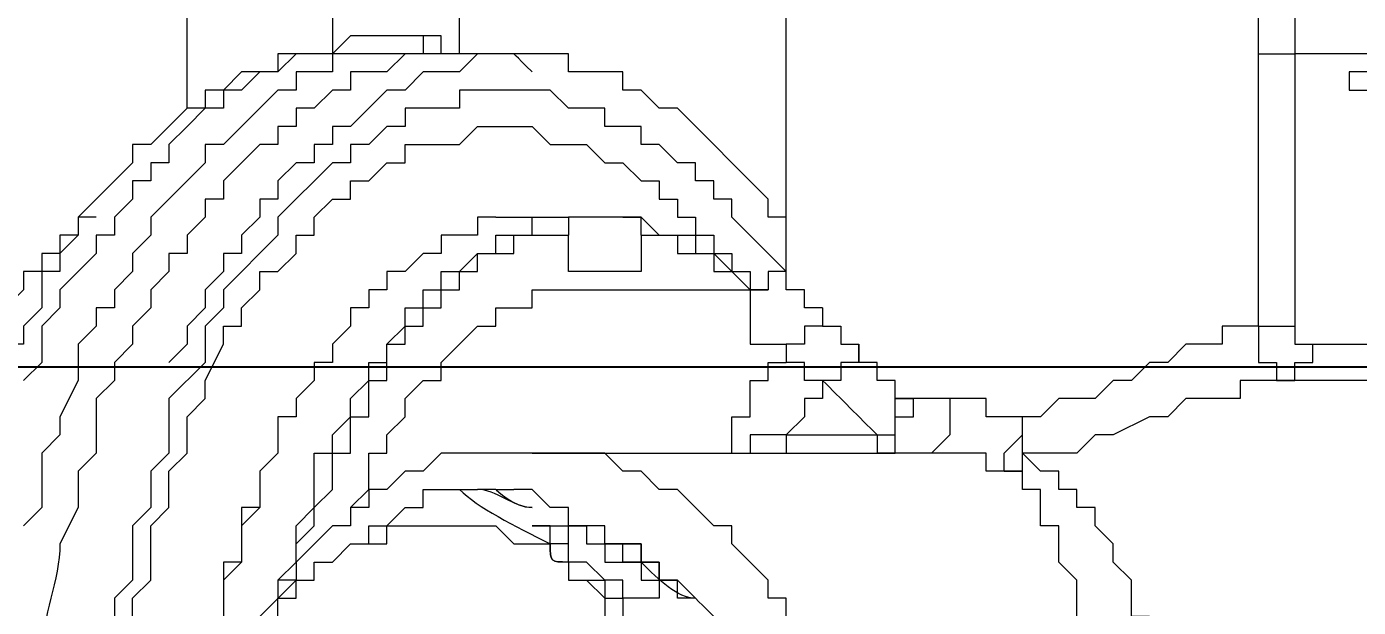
# Model space of a CAD drawing. Header units: millimetres. Extents: x 25083 to 52777, y 24772 to 45779.
# Drawn here: x 38650.22 to 38677.45, y 33463.23 to 33475.11 of the extents above; entities that cross this region are included whole.
import ezdxf

# ---------------------------------------------------------------- set-up
doc = ezdxf.new("R2010")
doc.units = ezdxf.units.MM
doc.layers.add('小车', color=7, linetype='Continuous')
doc.styles.get("Standard").update_dxf_attribs({"font": ''})
doc.styles.get('Standard').set_extended_font_data('SimSun')
doc.dimstyles.new('15', dxfattribs={"dimtxt": 15, "dimasz": 10, "dimexe": 2, "dimexo": 1, "dimgap": 1, "dimtad": 1, "dimdsep": 46, "dimtxsty": 'Standard', "dimcen": 2.5, "dimadec": 0, "dimazin": 0, "dimtfac": 1, "dimtmove": 2, "dimatfit": 3, "dimfxl": 1, "dimtolj": 1, "dimarcsym": 0})
doc.dimstyles.new('ISO-25', dxfattribs={"dimtxt": 2.5, "dimasz": 2.5, "dimexe": 1.25, "dimexo": 0.625, "dimtad": 1, "dimtxsty": 'Standard', "dimcen": 2.5, "dimadec": 0, "dimazin": 0, "dimtfac": 1, "dimtmove": 0, "dimatfit": 3, "dimfxl": 1, "dimarcsym": 0})

# ---------------------------------------------------------------- blocks, each defined once
blk = doc.blocks.new('*D925')
at = {"color": 0, "lineweight": -2}
for p, q in [((29677.862, 34881.662), (29677.862, 32448.293)), ((40733.017, 34757.645), (40733.017, 32448.293)), ((29680.362, 32449.543), (40730.517, 32449.543))]:
    blk.add_line(p, q, dxfattribs=at)
at = {"color": 0}
for points in [[(29680.362, 32449.96), (29680.362, 32449.127), (29677.862, 32449.543)], [(40730.517, 32449.127), (40730.517, 32449.96), (40733.017, 32449.543)]]:
    blk.add_solid(points, dxfattribs=at)
at = {"layer": 'DEFPOINTS', "color": 0}
for p in [(29677.862, 34882.287), (40733.017, 34758.27), (40733.017, 32449.543)]:
    blk.add_point(p, dxfattribs=at)
at = {"color": 0, "insert": (35205.439, 32451.628), "char_height": 2.5, "attachment_point": 5}
blk.add_mtext('11055,15', dxfattribs=at)
blk = doc.blocks.new('zw$D2F4')
at = {"color": 7, "lineweight": 5}
for points in [[(295.23, 835.186), (295.23, 835.558), (294.859, 835.558), (294.859, 836.3), (294.488, 836.672), (294.488, 837.043), (294.116, 837.043), (294.116, 837.415), (293.374, 838.157), (293.374, 838.529), (293.002, 838.529), (291.888, 839.643), (291.517, 839.643), (291.145, 840.014), (290.774, 840.014), (290.774, 840.385), (290.031, 840.385), (289.66, 840.757), (289.289, 840.757), (289.289, 841.128), (288.546, 841.128), (288.175, 841.499)], [(291.888, 839.271), (291.888, 839.643), (291.517, 839.643), (291.517, 840.014), (291.145, 840.014), (291.145, 840.385), (290.774, 840.385), (290.774, 840.757), (290.403, 840.757), (290.031, 841.128), (289.66, 841.128), (289.66, 841.499), (289.289, 841.499)], [(295.23, 830.73), (295.23, 832.216), (295.602, 832.216), (295.602, 832.587), (295.23, 832.587), (295.23, 834.444), (294.859, 834.444), (294.859, 835.186), (294.488, 835.186), (294.488, 835.558), (293.745, 836.3), (293.374, 836.672), (293.374, 837.043), (293.002, 837.043), (291.888, 838.157), (291.517, 838.157), (291.145, 838.529), (290.774, 838.529), (290.403, 838.9), (290.031, 838.9), (290.031, 839.271), (289.66, 839.271), (289.289, 839.643), (288.546, 839.643), (287.803, 840.014), (287.432, 840.014), (287.061, 840.385), (285.946, 840.385), (285.575, 840.757)], [(295.602, 832.587), (295.602, 834.072), (295.23, 834.444), (295.23, 835.186), (294.859, 835.558), (294.859, 835.929), (294.488, 836.3), (294.488, 836.672), (294.116, 836.672), (294.116, 837.043), (293.745, 837.415), (293.374, 837.786), (293.002, 837.786), (293.002, 838.157), (292.631, 838.157), (292.631, 838.529), (292.26, 838.529), (291.888, 838.9), (291.517, 838.9), (291.517, 839.271), (291.145, 839.271), (290.403, 840.014), (290.031, 840.014), (289.66, 840.385), (288.917, 840.385), (288.546, 840.757)], [(295.23, 830.73), (295.23, 832.958), (294.859, 833.33), (294.859, 834.072), (294.488, 834.072), (294.488, 834.444), (294.116, 834.815), (294.116, 835.186), (293.745, 835.186), (293.745, 835.558), (293.374, 835.558), (293.374, 835.929), (293.002, 836.3), (292.631, 836.672), (292.26, 836.672), (292.26, 837.043), (291.888, 837.043), (291.517, 837.415), (291.145, 837.415), (291.145, 837.786), (290.774, 837.786), (290.403, 838.157), (290.031, 838.157), (289.66, 838.529), (289.289, 838.529), (288.917, 838.9), (288.546, 838.9), (288.175, 839.271), (287.061, 839.271), (286.689, 839.643), (285.946, 839.643), (285.204, 840.014)], [(293.374, 834.072), (293.002, 834.072), (293.002, 834.444), (291.888, 835.558), (291.517, 835.558), (290.403, 836.672), (290.031, 836.672), (289.66, 837.043), (288.917, 837.043), (288.175, 837.786), (287.061, 837.786), (286.689, 838.157), (285.946, 838.157), (285.575, 838.529), (284.461, 838.529), (284.09, 838.9), (281.119, 838.9)], [(281.861, 838.529), (284.09, 838.529), (284.461, 838.157), (285.575, 838.157), (285.946, 837.786), (286.689, 837.786), (287.061, 837.415), (287.803, 837.415), (288.175, 837.043), (288.546, 837.043), (289.289, 836.672), (289.66, 836.672), (289.66, 836.3), (290.031, 836.3), (290.403, 835.929), (290.774, 835.929), (290.774, 835.558), (291.145, 835.186), (291.517, 835.186), (291.517, 834.815), (291.888, 834.815), (292.26, 834.444), (292.26, 834.072), (292.631, 834.072), (292.631, 833.701), (293.002, 833.33), (293.002, 832.958), (293.374, 832.958), (293.374, 831.844), (293.745, 831.473), (293.745, 830.359), (293.374, 829.987), (293.374, 829.245), (293.002, 828.873), (293.002, 828.502)], [(291.888, 825.16), (291.888, 825.531), (292.26, 825.531), (294.116, 827.388), (294.116, 827.759), (294.488, 828.131), (294.488, 828.502), (294.859, 828.502), (294.859, 829.616), (295.23, 829.616), (295.23, 830.359), (295.23, 830.73), (295.23, 831.473), (294.859, 831.844), (294.859, 832.587), (294.488, 832.958), (294.488, 833.33), (293.745, 834.072), (293.745, 834.444), (293.374, 834.444), (293.374, 834.815), (293.002, 834.815), (293.002, 835.186), (292.631, 835.558), (292.26, 835.558), (292.26, 835.929), (291.888, 835.929), (291.517, 836.3), (291.145, 836.3), (291.145, 836.672), (290.774, 836.672), (290.403, 837.043), (290.031, 837.043), (289.66, 837.415), (289.289, 837.415), (288.917, 837.786)], [(294.116, 837.415), (303.4, 837.415)], [(294.116, 837.415), (303.4, 837.415)], [(288.546, 834.815), (288.175, 835.186), (287.803, 835.186), (287.803, 835.558), (287.061, 835.558), (286.689, 835.929), (285.946, 835.929), (285.946, 836.3), (284.832, 836.3), (284.832, 836.672), (283.347, 836.672), (282.976, 837.043)], [(282.976, 837.043), (282.976, 836.672), (283.347, 836.672), (283.347, 836.3), (283.718, 836.3), (283.718, 835.929), (284.461, 835.186), (284.461, 834.815), (284.832, 834.815)], [(281.861, 836.672), (282.604, 836.672), (282.604, 836.3), (283.347, 836.3), (283.347, 835.929), (283.718, 835.929), (283.718, 835.558), (284.09, 835.558), (284.09, 835.186), (284.461, 835.186), (284.461, 834.815), (284.832, 834.815)], [(288.546, 834.815), (288.175, 835.186), (287.803, 835.186), (287.803, 835.558), (287.061, 835.558), (286.689, 835.929), (285.946, 835.929), (285.575, 836.3), (284.832, 836.3), (284.461, 836.672), (282.976, 836.672)], [(287.061, 830.359), (287.061, 832.216), (286.689, 832.587), (286.689, 832.958), (286.318, 833.33), (286.318, 833.701), (285.946, 833.701), (285.946, 834.072), (285.575, 834.072), (285.575, 834.444), (284.832, 835.186), (284.461, 835.186), (284.461, 835.558), (284.09, 835.558)], [(284.461, 835.558), (284.832, 835.186), (285.575, 835.186), (285.946, 834.815), (287.061, 834.815), (287.061, 834.444), (287.432, 834.444), (287.803, 834.072), (288.175, 834.072), (288.546, 833.701), (288.917, 833.701), (288.917, 833.33), (289.289, 833.33), (289.66, 832.958), (290.031, 832.958), (290.031, 832.587), (290.403, 832.587), (290.403, 832.216), (290.774, 832.216), (290.774, 831.844), (291.145, 831.473), (291.145, 831.101), (291.517, 831.101), (291.517, 830.359), (291.888, 830.359), (291.888, 829.987)], [(284.832, 835.186), (285.204, 835.186), (285.575, 834.815), (285.946, 834.815), (286.318, 834.444), (287.061, 834.444), (287.061, 834.072), (287.803, 834.072), (287.803, 833.701), (288.546, 833.701), (288.546, 833.33), (289.289, 833.33), (289.289, 832.958), (289.66, 832.958), (289.66, 832.587), (290.031, 832.587), (290.031, 832.216), (290.403, 832.216), (290.403, 831.844), (290.774, 831.844), (290.774, 831.473), (291.145, 831.473), (291.145, 830.73), (291.517, 830.73), (291.517, 829.616)], [(284.832, 834.815), (284.832, 834.444), (285.204, 834.072), (285.204, 833.701), (285.575, 833.701), (285.575, 833.33), (285.946, 832.958), (285.946, 832.587), (286.318, 832.587), (286.318, 831.844)], [(284.832, 834.815), (284.832, 834.444), (285.204, 834.072), (285.204, 833.33), (285.575, 833.33), (285.575, 831.844), (285.575, 831.101), (285.204, 830.73), (285.204, 829.987)], [(290.031, 834.072), (289.66, 834.072), (289.289, 834.444), (288.917, 834.444), (288.917, 834.815), (288.546, 834.815)], [(301.544, 834.444), (295.23, 834.444)], [(285.946, 834.072), (286.318, 833.701), (287.061, 833.701), (287.061, 833.33), (287.432, 833.33), (287.803, 832.958), (288.175, 832.958), (288.546, 832.587), (288.546, 832.216), (288.917, 832.216), (289.66, 831.473), (289.66, 831.101), (290.031, 831.101), (290.031, 830.359), (290.403, 830.359), (290.403, 828.873)], [(291.888, 831.101), (291.888, 831.473), (291.517, 831.473), (291.517, 832.216), (291.145, 832.216), (291.145, 832.587), (290.774, 832.958), (290.774, 833.33), (290.403, 833.33), (290.403, 833.701), (290.031, 833.701), (290.031, 834.072)], [(290.774, 825.16), (291.888, 826.274), (292.26, 826.274), (292.26, 826.645), (292.631, 826.645), (292.631, 827.016), (293.002, 827.016), (293.002, 827.388), (293.374, 827.759), (293.374, 828.131), (293.745, 828.131), (293.745, 828.873), (294.116, 828.873), (294.116, 829.616), (294.488, 829.987), (294.488, 831.844), (294.116, 831.844), (294.116, 832.958), (293.745, 832.958), (293.745, 833.33), (293.374, 833.701), (293.374, 834.072)], [(286.318, 831.844), (286.318, 831.473)], [(295.23, 831.844), (300.058, 831.844)], [(286.318, 831.101), (286.318, 830.73)], [(291.888, 831.101), (291.888, 829.987)], [(285.575, 829.245), (285.575, 829.616), (285.946, 829.616), (285.946, 829.987), (286.318, 830.359), (286.318, 830.73)], [(280.005, 824.046), (280.376, 824.046), (280.747, 824.417), (282.233, 824.417), (282.604, 824.788), (283.347, 824.788), (283.347, 825.16), (284.09, 825.16), (284.09, 825.531), (284.461, 825.531), (285.204, 826.274), (285.575, 826.274), (285.575, 826.645), (286.318, 827.388), (286.318, 827.759), (286.689, 828.131), (286.689, 828.502), (287.061, 828.873), (287.061, 830.359)], [(284.09, 827.759), (284.09, 828.502), (284.461, 828.502), (284.461, 828.873), (284.832, 829.245), (284.832, 829.616), (285.204, 829.616), (285.204, 829.987), (285.575, 829.987), (285.575, 830.359)], [(285.575, 830.359), (285.575, 829.616)], [(287.061, 830.359), (287.061, 823.303)], [(291.888, 829.987), (291.888, 829.616), (291.517, 829.616)], [(284.832, 829.616), (284.461, 829.616), (284.461, 829.245), (284.09, 828.873), (283.718, 828.873), (283.718, 828.502), (283.347, 828.502), (283.347, 828.131), (282.604, 828.131), (282.604, 827.759), (281.861, 827.759), (281.861, 827.388), (281.49, 827.388), (281.119, 827.388), (279.633, 827.388)], [(284.832, 829.616), (284.461, 829.616), (284.461, 828.873), (284.09, 828.873), (284.09, 828.502), (283.718, 828.502), (283.718, 828.131), (283.347, 827.759), (283.347, 827.388), (282.976, 827.016)], [(284.832, 829.616), (285.204, 829.616)], [(285.575, 829.616), (285.575, 829.245), (285.204, 829.245), (285.204, 828.873)], [(285.204, 829.616), (285.575, 829.616)], [(290.774, 829.616), (291.517, 829.616)], [(290.774, 829.616), (291.517, 829.616)], [(290.774, 828.131), (290.774, 829.616)], [(291.888, 829.616), (291.517, 829.616)], [(291.888, 828.502), (291.888, 829.616)], [(284.09, 827.016), (284.09, 827.388), (284.461, 827.388), (284.461, 827.759), (284.832, 827.759), (284.832, 828.131), (285.204, 828.131), (285.204, 828.873), (285.575, 828.873), (285.575, 829.245)], [(284.832, 828.131), (284.832, 828.502), (285.204, 828.502), (285.204, 828.873), (285.575, 828.873), (285.575, 829.245)], [(285.204, 828.873), (285.204, 828.131), (284.832, 828.131), (284.832, 827.759), (284.461, 827.759), (284.461, 827.388), (284.09, 827.016)], [(285.204, 828.873), (284.832, 828.873), (284.832, 828.502)], [(290.403, 828.873), (290.403, 825.531)], [(284.832, 828.502), (284.832, 828.131), (284.461, 828.131), (284.461, 827.759), (284.09, 827.759)], [(291.888, 828.502), (291.888, 828.131), (291.517, 827.759), (291.517, 827.016), (291.145, 827.016), (291.145, 826.645), (290.774, 826.274), (290.774, 825.902), (290.403, 825.902)], [(293.002, 828.502), (292.631, 828.131), (292.631, 827.759), (292.26, 827.759), (292.26, 827.388), (291.888, 827.388), (291.888, 827.016), (291.517, 827.016), (291.517, 826.645), (291.145, 826.645), (291.145, 826.274), (290.774, 826.274), (290.774, 825.902)], [(291.517, 828.131), (291.888, 828.131), (291.888, 828.502)], [(291.517, 828.131), (291.517, 827.388), (291.145, 827.388), (291.145, 826.645), (290.774, 826.645), (290.774, 826.274), (290.403, 825.902)], [(291.517, 828.131), (290.774, 828.131)], [(287.061, 826.274), (287.803, 826.274), (287.803, 825.902), (288.546, 825.902), (288.546, 825.531), (288.917, 825.531), (288.917, 825.16)], [(287.432, 825.16), (287.432, 825.902), (287.061, 825.902)], [(290.403, 825.531), (290.403, 825.902), (290.031, 825.902), (289.289, 825.902), (289.289, 825.16), (288.917, 825.16)], [(290.774, 825.16), (290.774, 825.531), (290.403, 825.531)], [(287.432, 825.16), (287.061, 825.16)], [(288.546, 824.417), (288.175, 824.417), (288.175, 824.788), (287.803, 824.788), (287.432, 825.16)], [(287.432, 825.16), (287.432, 823.303)], [(288.546, 824.417), (288.546, 824.788), (288.917, 824.788), (288.917, 825.16)], [(290.031, 824.417), (289.66, 824.417), (289.66, 824.788), (289.289, 824.788), (289.289, 825.16), (288.917, 825.16)], [(290.031, 824.417), (290.031, 824.788), (290.403, 824.788), (290.403, 825.16), (290.774, 825.16)], [(290.774, 825.16), (296.716, 825.16)], [(289.289, 823.674), (288.917, 823.674), (288.917, 824.046), (288.546, 824.046), (288.546, 824.417)], [(290.031, 824.417), (289.66, 824.417), (289.66, 824.046), (289.289, 824.046), (289.289, 823.674)], [(288.175, 822.56), (288.175, 822.932), (288.546, 822.932), (288.546, 823.303), (288.917, 823.303), (288.917, 823.674), (289.289, 823.674)], [(287.061, 823.303), (287.061, 822.932), (287.803, 822.932), (287.803, 822.56), (288.175, 822.56)], [(287.061, 822.189), (287.061, 823.303)], [(287.432, 823.303), (287.061, 823.303)], [(287.432, 823.303), (287.432, 822.932), (288.175, 822.932), (288.175, 822.56)], [(288.175, 821.817), (288.175, 822.56)], [(286.689, 820.703), (286.689, 821.075), (287.061, 821.075), (287.061, 822.189)], [(288.175, 821.817), (287.432, 821.817), (287.061, 822.189)], [(287.803, 820.332), (287.803, 821.075), (288.175, 821.075), (288.175, 821.817)], [(281.49, 818.847), (282.604, 818.847), (282.976, 819.218), (284.461, 819.218), (284.832, 819.589), (285.575, 819.589), (285.575, 819.961), (285.946, 819.961), (286.318, 819.961), (286.318, 820.332), (286.689, 820.332), (286.689, 820.703)], [(286.689, 820.703), (287.061, 820.703), (287.432, 820.332), (287.803, 820.332)], [(286.689, 820.703), (286.689, 820.332), (287.061, 820.332)], [(281.49, 817.361), (281.861, 817.733), (283.718, 817.733), (283.718, 818.104), (284.461, 818.104), (284.832, 818.475), (285.204, 818.475), (285.575, 818.847), (285.946, 818.847), (285.946, 819.218), (286.318, 819.218), (286.318, 819.589), (286.689, 819.589), (286.689, 819.961), (287.061, 820.332)], [(288.546, 814.762), (288.546, 815.876), (288.175, 815.876), (288.175, 816.99), (287.803, 817.361), (287.803, 817.733), (287.432, 818.475), (287.432, 818.847), (287.061, 819.218), (287.061, 820.332)], [(287.061, 820.332), (287.803, 820.332)], [(289.66, 815.504), (289.66, 816.247), (289.289, 816.247), (289.289, 816.99), (288.917, 817.361), (288.917, 817.733), (288.546, 818.104), (288.546, 818.475), (288.175, 818.847), (288.175, 819.589), (287.803, 819.961), (287.803, 820.332)], [(289.66, 815.504), (288.917, 815.504), (288.917, 815.133), (288.546, 815.133), (288.546, 814.762)], [(289.66, 815.504), (295.23, 815.504)], [(289.66, 815.504), (289.66, 814.762)], [(295.23, 815.504), (296.344, 815.504), (296.344, 815.133), (296.716, 815.133)], [(295.23, 815.504), (295.23, 814.762)], [(288.546, 813.276), (288.546, 814.762)], [(288.546, 814.762), (288.917, 814.762), (288.917, 814.39), (289.289, 814.39)], [(289.66, 814.762), (289.289, 814.762), (289.289, 814.39)], [(295.23, 814.762), (289.66, 814.762)], [(295.23, 811.419), (295.23, 814.762)], [(295.973, 814.39), (295.973, 814.762), (295.602, 814.762), (295.23, 814.762)], [(289.289, 814.39), (289.289, 812.905)], [(294.859, 813.648), (294.488, 813.648), (294.488, 813.276)], [(295.23, 813.276), (294.859, 813.276), (294.859, 813.648)]]:
    blk.add_lwpolyline(points, dxfattribs=at)
for points in [[(285.204, 840.014), (284.461, 840.014), (283.718, 840.385), (282.976, 840.385)], [(285.204, 840.014), (285.204, 840.014), (285.204, 840.014), (285.204, 840.014)], [(288.546, 834.815), (288.546, 834.815), (288.546, 834.815), (288.546, 834.815)], [(288.546, 834.815), (288.546, 834.815), (288.546, 834.815), (288.546, 834.815)], [(286.318, 831.844), (285.946, 831.473), (285.575, 830.73), (285.204, 829.987)], [(285.946, 830.359), (285.946, 830.73), (286.318, 831.101), (286.318, 831.473)], [(286.318, 831.101), (286.318, 831.101), (286.318, 831.473), (286.318, 831.473)], [(286.318, 831.473), (286.318, 831.473), (286.318, 831.473), (286.318, 831.473)], [(286.318, 831.101), (286.318, 831.101), (285.946, 830.73), (285.946, 830.359)], [(294.859, 830.359), (295.23, 830.73), (295.23, 830.73), (295.23, 830.73)], [(294.859, 830.359), (295.23, 830.73), (295.23, 830.73), (295.23, 830.73)], [(285.204, 829.987), (284.832, 829.987), (284.832, 829.987), (284.832, 829.616)], [(284.832, 829.616), (284.832, 829.987), (284.832, 829.987), (285.204, 829.987)], [(284.832, 828.502), (284.832, 828.502), (284.832, 828.502), (284.832, 828.502)], [(284.09, 827.016), (284.09, 827.388), (284.461, 827.759), (284.832, 828.131)], [(282.976, 825.902), (283.347, 826.274), (283.718, 826.645), (284.09, 827.016)], [(290.403, 825.531), (290.403, 825.531), (290.403, 825.531), (290.403, 825.531)], [(288.546, 824.417), (288.175, 824.046), (287.803, 823.674), (287.432, 823.303)]]:
    blk.add_open_spline(points, degree=3, dxfattribs=at)
blk = doc.blocks.new('*D470')
at = {"layer": 'DEFPOINTS', "color": 0}
for p in [(36180.039, 116639.326), (36197.537, 116639.326), (36197.537, 116438.26)]:
    blk.add_point(p, dxfattribs=at)
at = {"layer": '小车', "color": 0, "linetype": 'Continuous', "lineweight": -2}
for p, q in [((36180.039, 116638.326), (36180.039, 116436.26)), ((36197.537, 116638.326), (36197.537, 116436.26)), ((36170.039, 116438.26), (36160.039, 116438.26)), ((36180.039, 116438.26), (36197.537, 116438.26)), ((36207.537, 116438.26), (36217.537, 116438.26))]:
    blk.add_line(p, q, dxfattribs=at)
at = {"layer": '小车', "color": 0}
for points in [[(36170.039, 116439.926), (36170.039, 116436.593), (36180.039, 116438.26)], [(36207.537, 116439.926), (36207.537, 116436.593), (36197.537, 116438.26)]]:
    blk.add_solid(points, dxfattribs=at)
at = {"layer": '小车', "color": 0, "insert": (36193.655, 116438.26), "char_height": 15, "attachment_point": 5}
blk.add_mtext('\\A1;17.5', dxfattribs=at)
blk = doc.blocks.new('A$C1A4175F5')
at = {"layer": '小车'}
dim = blk.add_linear_dim(base=(229.857, 249.006), p1=(212.358, 450.073), p2=(229.857, 450.073), dimstyle='15', override={"dimfxl": 0.18}, dxfattribs=at)
dim.commit()
dim.dimension.update_dxf_attribs({"geometry": '*D470', "text_midpoint": (225.974, 249.006), "dimtype": 128, "insert": (-35967.681, -116189.253)})
blk = doc.blocks.new('zw$50CE')
blk.add_blockref('zw$D2F4', (22.01, 103.569))
at = {"layer": '小车', "ltscale": 10, "xscale": -1, "rotation": 270}
blk.add_blockref('A$C1A4175F5', (47.032, 0), dxfattribs=at)

msp = doc.modelspace()

# ---------------------------------------------------------------- linework, layer by layer
at = {"color": 1, "ltscale": 15}
msp.add_line((37659.964, 33468.149), (40674.281, 33468.149), dxfattribs=at)

# ---------------------------------------------------------------- block references
at = {"rotation": 90}
msp.add_blockref('zw$50CE', (39594.481, 33157.316), dxfattribs=at)

# ---------------------------------------------------------------- dimensions: what is measured, and where the dimension line sits
dim = msp.add_linear_dim(base=(40733.0166, 32449.5434), p1=(29677.8617, 34882.2868), p2=(40733.0166, 34758.2702), dimstyle='ISO-25')
dim.commit()
dim.dimension.update_dxf_attribs({"geometry": '*D925', "text_midpoint": (35205.4391, 32449.5434), "dimtype": 160})

doc.saveas('drawing.dxf')
